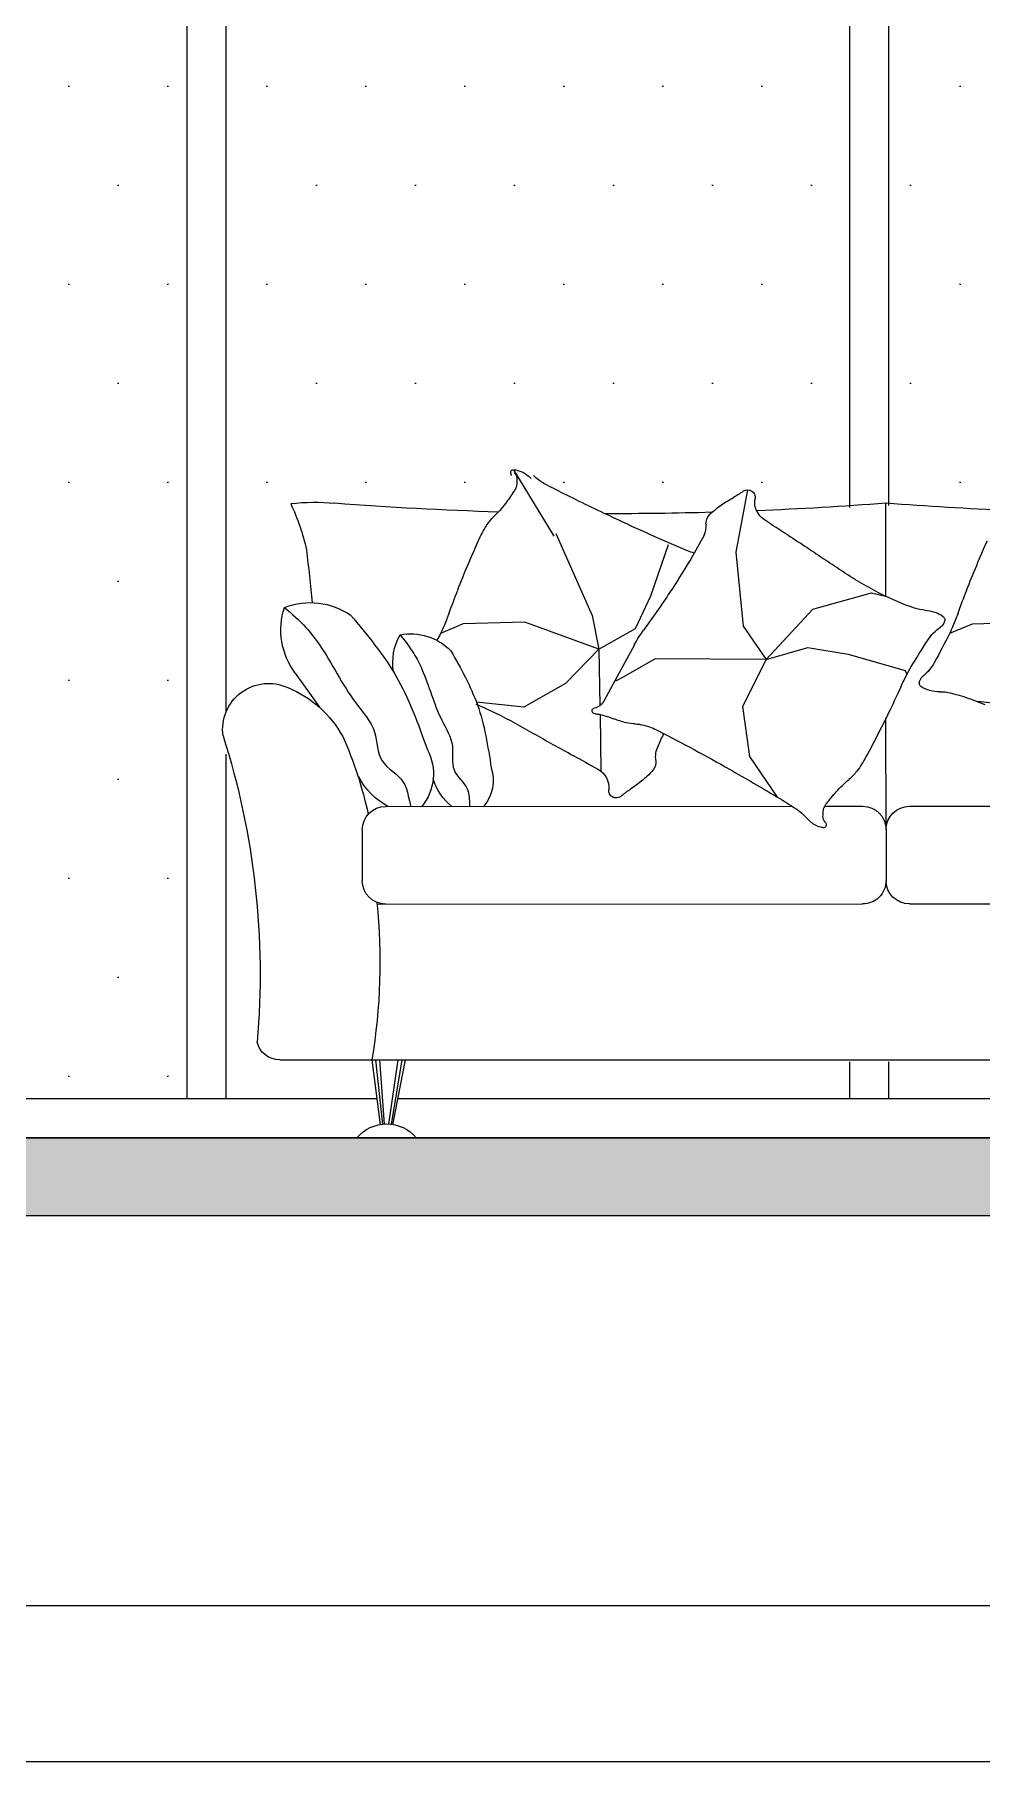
# Model space of a CAD drawing. Header units: millimetres. Extents: x -213 to 151, y -74 to 135.
# Drawn here: x 91.821 to 93.035, y -37.647 to -35.432 of the extents above; entities that cross this region are included whole.
import ezdxf

# ---------------------------------------------------------------- set-up
doc = ezdxf.new("R2010")
doc.units = ezdxf.units.MM
doc.header["$LTSCALE"] = 15
doc.layers.add('JJ2', color=3, linetype='Continuous')

# ---------------------------------------------------------------- blocks, each defined once
blk = doc.blocks.new('errt')
at = {"linetype": 'Continuous', "lineweight": 0}
h = blk.add_hatch(dxfattribs=at)
h.set_pattern_fill('DOTS', color=252, scale=80)
h.set_pattern_definition([(0, (303740.45, -38800), (63.5, 127), [0, -127])])
h.paths.add_polyline_path([(717272.3, -37889.4), (716472.3, -37889.4), (716472.3, -39532.2), (717272.3, -39532.2)])
h.paths.add_polyline_path([(718122.3, -37889.4), (717322.3, -37889.4), (717322.3, -39524.3), (718122.3, -39524.3)])
h.paths.add_polyline_path([(718972.3, -37889.4), (718172.3, -37889.4), (718172.3, -40289.4), (718972.3, -40289.4)])
at = {"color": 252, "linetype": 'Continuous', "lineweight": 0}
for p, q in [((717272.3, -39527.9), (717272.3, -37889.4)), ((717322.3, -39530.7), (717322.3, -37889.4)), ((718122.3, -39793.7), (718122.3, -37889.4)), ((718172.3, -40289.4), (718172.3, -37889.4)), ((718122.3, -40289.4), (718122.3, -39846.9)), ((717272.3, -40289.4), (717272.3, -40241.6)), ((717322.3, -40289.4), (717322.3, -40241.7)), ((716651.5, -40289.4), (717901.9, -40289.4)), ((717929.9, -40289.4), (719022.3, -40289.4)), ((719022.3, -40339.4), (716422.3, -40339.4))]:
    blk.add_line(p, q, dxfattribs=at)
blk.add_lwpolyline([(716422.3, -39998.8), (716422.3, -40339.4), (719022.3, -40339.4), (719022.3, -39998.8)], dxfattribs=at)
blk = doc.blocks.new('elevation sofa')
at = {"layer": 'JJ2', "color": 251, "lineweight": 5}
for p, q in [((717753.8, -14982.2), (717702, -15067.5)), ((717453.5, -15007.8), (717468.8, -15088.1)), ((717699.4, -15063.8), (717653.1, -15169)), ((717577.5, -15143.8), (717555.1, -15078)), ((717468.8, -15088.1), (717459.3, -15182.9)), ((717369.7, -15161), (717294.7, -15140)), ((717597.2, -15185.7), (717577.5, -15143.8)), ((717429.6, -15225.8), (717369.7, -15161)), ((717653.1, -15169), (717644.2, -15212.5)), ((717086.5, -15178.2), (717165.7, -15180.2)), ((717165.7, -15180.2), (717194.7, -15192.5)), ((717459.3, -15182.9), (717429.6, -15225.8)), ((717644.2, -15212.5), (717597.2, -15185.7)), ((717644.2, -15212.5), (717739.1, -15177.9)), ((717739.1, -15177.9), (717818.3, -15179.9)), ((717818.3, -15179.9), (717847.3, -15192.1)), ((717324.4, -15218.7), (717251.4, -15239.8)), ((717376.4, -15210.4), (717324.4, -15218.7)), ((717429.6, -15225.8), (717376.4, -15210.4)), ((717598.8, -15206.8), (717621, -15247.6)), ((717644.2, -15212.5), (717643, -15284.9)), ((717644.2, -15212.5), (717686.9, -15256.4)), ((717429.6, -15225.8), (717572.2, -15224.8)), ((717429.6, -15225.8), (717459.9, -15285.9)), ((717572.2, -15224.8), (717613, -15248.1)), ((717613, -15248.1), (717622.9, -15253.6)), ((717621, -15247.6), (717638, -15279.1)), ((717686.9, -15256.4), (717740.4, -15287)), ((717087.7, -15287.4), (717158.3, -15279.7)), ((717459.9, -15285.9), (717451, -15350.2)), ((717740.4, -15287), (717801.4, -15280.4)), ((717642.8, -15296.2), (717641.6, -15369)), ((717451, -15350.2), (717415.5, -15402.2)), ((717897.2, -15739.4), (717910.7, -15822.3)), ((717902.3, -15739.4), (717914, -15821.9)), ((717925.7, -15739.4), (717919.5, -15821.9)), ((717930.6, -15739.4), (717921.8, -15822.2))]:
    blk.add_line(p, q, dxfattribs=at)
at = {"layer": 'JJ2', "color": 4, "lineweight": 5}
for p, q in [((717276.1, -15144.8), (717276.1, -15025.2)), ((717276, -15444), (717276.1, -15300.9)), ((717246, -15414), (716742, -15414)), ((717354.6, -15414), (717306, -15414)), ((717917.7, -15414.1), (717396.3, -15414)), ((717276, -15444), (717276, -15509.3)), ((717947.7, -15444.1), (717947.7, -15509.4)), ((717246, -15539.3), (716622.9, -15539.2)), ((717929.1, -15539.4), (717306, -15539.3)), ((718053.5, -15739.4), (716498.5, -15739.2))]:
    blk.add_line(p, q, dxfattribs=at)
at = {"layer": 'JJ2', "color": 137, "lineweight": 5}
for p, q in [((717294.7, -15140), (717276.7, -15144.6)), ((717251.4, -15239.8), (717249.4, -15245)), ((718033.7, -15243.1), (718002.6, -15286.9)), ((717892.8, -15739.4), (717909.1, -15822.5)), ((717935.5, -15739.4), (717925, -15822.7)), ((717954.6, -15839.4), (717878.4, -15839.4))]:
    blk.add_line(p, q, dxfattribs=at)
at = {"layer": 'JJ2', "color": 251, "lineweight": 5}
for centre, radius, start, end in [((717685.5, -14946.7), 60.5, 298.9076, 314.786), ((718552.6, -14483.2), 1195.5, 213.289, 216.1366), ((718227.7, -15022.9), 416.6, 200.0416, 202.5129), ((717454.9, -15284.7), 163.7, 28.4361, 36.1366)]:
    blk.add_arc(centre, radius, start, end, dxfattribs=at)
at = {"layer": 'JJ2', "color": 137, "lineweight": 5}
for centre, radius, start, end in [((717763.2, -15026.1), 45.9, 116.3543, 134.5945), ((717754.8, -15009.1), 26.9, 92.0607, 116.3543), ((717808.3, -14997.2), 58.9, 175.7933, 183.472), ((717760.3, -14993.7), 10.8, 132.7798, 175.7933), ((717753.9, -14985.6), 3.39, 19.2899, 92.0607), ((717752.6, -14986), 4.81, 312.5883, 19.2899), ((717416.9, -15023.6), 27.4, 303.4909, 9.4461), ((717453.5, -15017.6), 9.72, 57.387, 189.4461), ((717430, -15054.2), 53.2, 52.0732, 57.387), ((717484, -14985), 34.5, 232.0732, 238.6719), ((717617.9, -14764.9), 292.2, 238.6719, 239.9843), ((717219.4, -15454.7), 504.5, 58.9856, 59.9843), ((715963.6, -11525.8), 3890.8, 295.2843, 296.3293), ((717405.7, -14440), 639.3, 296.3293, 298.9076), ((717761.2, -15000), 11.7, 183.472, 200.7716), ((717778.3, -14993.5), 30.1, 200.7716, 213.0186), ((717978.6, -14863.4), 268.8, 213.0186, 217.1063), ((717393.7, -15164.8), 166.2, 52.6782, 58.9856), ((717458.6, -15079.6), 59.1, 42.0942, 52.6782), ((717489.7, -15051.6), 17.3, 358.1515, 42.0942), ((717882.3, -14936.2), 148.1, 217.1063, 225.9011), ((717736.2, -15087), 61.9, 32.2741, 45.9011), ((716126.6, -13073.7), 2365.6, 302.6153, 303.4909), ((717541.9, -15053.3), 35, 178.1515, 208.6169), ((716599.4, -12871.9), 2402.1, 292.8091, 295.2843), ((717661.6, -15134.2), 150.1, 24.0402, 32.2741), ((715748.9, -15696.6), 1529.9, 21.4632, 24.0402), ((719963.1, -18959.4), 4660.5, 123.7005, 124.0489), ((718231.7, -16363.3), 1540, 122.6153, 123.7005), ((718185.3, -14702.2), 767.9, 208.6169, 211.2535), ((717496.1, -15004.1), 89, 286.9373, 292.8091), ((716401.5, -15696.2), 1529.9, 21.4632, 24.0402), ((714857, -11403.3), 4459.2, 303.6927, 304.0489), ((718630.2, -14432.2), 1288.4, 211.2535, 213.289), ((717066.5, -14717.1), 476.3, 296.9493, 303.6927), ((716001.1, -15597.4), 1258.8, 20.0416, 21.4632), ((717133.5, -14848.9), 328.4, 288.8259, 296.9493), ((716653.7, -15597.1), 1258.8, 20.0416, 21.4632), ((718014.5, -15243.3), 90.7, 68.6827, 124.9239), ((717575, -15023.3), 416.6, 200.0416, 202.5129), ((717205.2, -15174.3), 4.43, 127.8924, 185.2393), ((717213.5, -15173.6), 12.8, 185.2393, 235.692), ((717226.3, -15201.5), 38.9, 109.2409, 127.8924), ((717228.6, -15208), 45.7, 92.8125, 109.2409), ((717224, -15114.2), 48.1, 272.8125, 288.8259), ((717959.9, -15187.9), 92.2, 323.1857, 18.3257), ((717317, -15130.2), 137.3, 202.5129, 206.9779), ((719006.5, -14270.2), 2033.1, 206.9779, 208.1379), ((717173.8, -15231.8), 57.7, 32.5338, 55.692), ((717885.9, -15265.1), 72.5, 79.3436, 135.5848), ((717969.7, -15129.8), 137.3, 202.5129, 206.9779), ((719659.2, -14269.8), 2033.1, 206.9779, 207.2619), ((717834.8, -15229.6), 73.8, 350.553, 28.9866), ((715508.4, -16294.1), 2033.1, 31.3738, 32.5338), ((717264.6, -15201.8), 57.7, 208.1379, 231.2961), ((717127, -15307.1), 137.3, 26.9088, 31.3738), ((717209.9, -15227.9), 38.9, 284.845, 303.4965), ((717220.5, -15256.8), 12.8, 0.8434, 51.2961), ((717228.9, -15256.6), 4.43, 303.4965, 0.8434), ((716877.9, -15433.5), 416.6, 24.4375, 26.9088), ((718403.2, -14740.4), 1258.8, 204.4375, 205.8591), ((717275.4, -15586.5), 328.4, 104.43, 112.5534), ((717205.5, -15315.1), 48.1, 88.4166, 104.43), ((717208.1, -15221.3), 45.7, 268.4166, 284.845), ((717653.5, -15270.8), 17.6, 208.4361, 259.0139), ((717984.7, -15722.8), 476.3, 112.5534, 119.2968), ((718647.1, -14622.2), 1529.9, 205.8591, 208.4361), ((717599.3, -15359), 50.7, 91.6888, 104.3222), ((717596.2, -15254), 54.4, 271.6888, 283.879), ((717576.4, -15173.8), 137, 283.879, 291.0813), ((717679.3, -15441), 149.3, 104.1829, 111.0813), ((717649.1, -15321.4), 25.9, 91.9413, 104.1829), ((717648, -15288.4), 7.03, 271.9413, 295.5806), ((717649.5, -15291.5), 3.56, 295.5806, 79.0139), ((719933.7, -19196.2), 4459.2, 119.2968, 119.653), ((718666.2, -17453.4), 2402.1, 117.205, 119.6801), ((716868.1, -15651.9), 767.9, 24.221, 25.5454), ((717608.7, -15396.2), 89, 104.3222, 117.205), ((715421.8, -11270.9), 4660.5, 299.3046, 299.653), ((717433.8, -15279.2), 150.1, 208.4361, 216.67), ((717536.5, -15351.2), 35, 353.7556, 24.221), ((718795.8, -17433.4), 2365.6, 118.2194, 119.095), ((716949.1, -13992.1), 1540, 298.2194, 299.3046), ((717922.5, -15372.5), 66, 152.0127, 219.0693), ((717363.1, -15331.9), 61.9, 216.67, 230.297), ((719403.4, -18746.8), 3890.8, 119.6801, 120.7252), ((717588.4, -15356.9), 17.3, 173.7556, 217.6983), ((717621.6, -15331.2), 59.1, 217.6983, 228.2823), ((717692.8, -15251.3), 166.2, 228.2823, 234.5897), ((717658.9, -15390.3), 27.4, 119.095, 185.0503), ((717832.7, -15380.3), 52.8, 162.6737, 219.7753), ((717228.9, -15493.5), 148.1, 41.5022, 50.297), ((717138.5, -15573.5), 268.8, 37.4145, 41.5022), ((717888.8, -14975.6), 504.5, 234.5897, 235.5885), ((717438.6, -15632.9), 292.2, 54.276, 55.5885), ((717589, -15423.7), 34.5, 47.6774, 54.276), ((717621.9, -15393.6), 9.72, 232.9911, 5.0503), ((717786.3, -15357), 73.8, 309.2742, 342.7823), ((717870.8, -15333.1), 92.2, 298.6132, 332.1214), ((717328.2, -15428.4), 30.1, 25.1674, 37.4145), ((717344.8, -15420.6), 11.7, 7.8679, 25.1674), ((717298, -15427), 58.9, 0.1891, 7.8679), ((717424.3, -15468), 60.5, 123.3034, 139.1819), ((717742.1, -15951.7), 639.3, 120.7252, 123.3034), ((717648.1, -15358.8), 53.2, 227.6774, 232.9911), ((717357.6, -15437.5), 4.81, 137.1757, 203.8774), ((717356.3, -15438.1), 3.39, 203.8774, 276.6482), ((717346.1, -15426.9), 10.8, 317.1757, 0.1891), ((717353.5, -15414.7), 26.9, 276.6482, 300.9417), ((717343.8, -15398.4), 45.9, 300.9417, 319.1819), ((717916.5, -15871), 49.5, 39.7316, 140.2574)]:
    blk.add_arc(centre, radius, start, end, dxfattribs=at)
at = {"layer": 'JJ2', "color": 4, "lineweight": 5}
for centre, radius, start, end in [((716922.6, -10420.1), 4618.6, 272.4314, 274.3892), ((717630.4, -10420.1), 4618.6, 265.5998, 267.6594), ((717630.4, -10420.1), 4618.6, 268.3753, 270.0713), ((717630.4, -10420.1), 4618.6, 271.7728, 274.3788), ((718009.3, -15289.1), 265.2, 83.4573, 95.6851), ((718311.1, -15151.5), 299.3, 155.1364, 167.1295), ((722323.4, -15588.7), 4333.4, 173.3237, 174.2259), ((718095.5, -15391), 139.5, 112.0074, 151.5165), ((718067.8, -15315.3), 59, 351.7736, 114.6222), ((718430, -15529.4), 501, 155.8499, 167.8837), ((719082.4, -15628.6), 1003.6, 162.3149, 185.0255), ((717246, -15444), 30, 359.9945, 89.9945), ((717306, -15444), 30, 89.9945, 179.9945), ((717917.7, -15444.1), 30, 359.9945, 89.9945), ((717246, -15509.3), 30, 269.9945, 359.9945), ((717306, -15509.3), 30, 179.9945, 269.9945), ((717917.7, -15509.4), 30, 269.9945, 359.9945), ((718677.6, -15614.5), 752.5, 174.094, 189.5504), ((718053.5, -15709.4), 30, 269.9945, 346.2117)]:
    blk.add_arc(centre, radius, start, end, dxfattribs=at)
at = {"layer": 'JJ2', "color": 137, "lineweight": 5}
for points in [[(717962.6, -15169), (717904.8, -15246.4), (717864.2, -15341.5)], [(717834.1, -15214.4), (717800.1, -15283.8), (717782.3, -15364.5)]]:
    blk.add_spline(points, degree=3, dxfattribs=at)
at = {"layer": 'JJ2', "color": 251, "lineweight": 5}
for points, knots in [([(718047.4, -15158.9), (718038, -15167.1), (718021.4, -15181.5), (717990, -15222.4), (717967.8, -15271.2), (717927.4, -15314.3), (717929.4, -15360), (717892.6, -15376.5), (717889, -15401.3), (717886.1, -15411.8), (717885.4, -15414.1)], [0, 0, 0, 0, 37.506288, 65.782259, 153.619658, 198.465285, 236.495883, 274.837161, 300.242842, 307.42838, 307.42838, 307.42838, 307.42838]), ([(717899.3, -15193.9), (717893.1, -15201.7), (717882.2, -15215.5), (717863.6, -15252.3), (717853.4, -15294), (717827.9, -15333.8), (717836.3, -15369.5), (717809.8, -15387.9), (717810.6, -15406.3), (717810.1, -15413.6), (717810.1, -15414.1)], [0, 0, 0, 0, 37.506288, 65.782259, 153.619658, 198.465285, 236.495883, 274.837161, 300.242842, 301.926971, 301.926971, 301.926971, 301.926971])]:
    blk.add_open_spline(points, degree=3, knots=knots, dxfattribs=at)

msp = doc.modelspace()

# ---------------------------------------------------------------- hatches: boundary and pattern name
at = {"linetype": 'Continuous', "lineweight": 13}
h = msp.add_hatch(color=256, dxfattribs=at)
h.dxf.hatch_style = 1
h.paths.add_polyline_path([(69.2663, -36.8473), (69.2663, -36.9473), (100.8663, -36.9473), (100.8663, -37.0473), (100.8663, -36.8473)])

# ---------------------------------------------------------------- linework, layer by layer
for points in [[(69.2663, -36.8473), (100.8663, -36.8473)], [(69.2663, -36.8473), (100.8663, -36.8473)], [(100.8663, -36.9473), (69.2663, -36.9473)], [(100.8663, -36.9473), (69.2663, -36.9473)], [(88.8663, -37.4473), (94.2663, -37.4473)], [(88.8663, -37.4473), (94.2663, -37.4473)], [(88.8663, -37.6473), (94.2663, -37.6473)], [(88.8663, -37.6473), (94.2663, -37.6473)]]:
    msp.add_lwpolyline(points, dxfattribs=at)

# ---------------------------------------------------------------- block references
at = {"linetype": 'Continuous', "lineweight": 13, "xscale": -0.001, "yscale": 0.001, "zscale": 0.001}
for name, p in [('errt', (810.1886, 3.4921)), ('elevation sofa', (810.1886, -21.0079))]:
    msp.add_blockref(name, p, dxfattribs=at)

doc.saveas('drawing.dxf')
